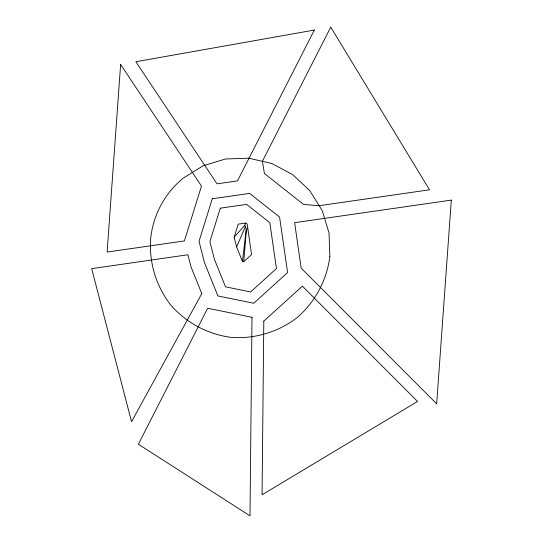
<?xml version="1.0" encoding="UTF-8"?>
<svg xmlns="http://www.w3.org/2000/svg" width="543" height="543" viewBox="0 0 543 543"><rect width="100%" height="100%" fill="white"/><g stroke="black" fill="none" stroke-linecap="round" stroke-linejoin="round"><path stroke-width="0.81" d="M243.726 261.692L251.572 254.572L247.18 224.116L245.823 223.037L238.201 224.137L234.135 237.196L236.605 246.909L242.463 261.434L243.726 261.692L246.447 229.465L247.778 228.257M242.463 261.434L246.23 229.424L244.818 225.304L245.504 223.078M236.605 246.909L245.239 226.954M234.135 237.196L244.818 225.304M251.993 317.295L250.004 515.85L138.384 444.242L207.677 308.22L251.993 317.295M263.803 321.151L262.065 494.788L417.56 401.453L302.39 286.154L263.803 321.151M120.627 64.441L107.107 252.067L184.396 240.929L201.467 186.093L120.627 64.441M451.321 200.102L436.66 403.809L301.182 268.174L294.625 222.684L451.321 200.102M329.845 256.534C326.859 280.107 315.34 301.725 297.435 317.343C278.654 331.902 255.224 339.042 231.515 337.427C207.942 334.44 186.324 322.922 170.706 305.01C156.14 286.236 149.006 262.805 150.621 239.096A90.036 90.036 0 0 1 183.032 178.28L202.98 165.846L225.46 158.997L248.952 158.203L271.846 163.511L292.589 174.568L309.761 190.613L322.196 210.555L329.044 233.042L329.845 256.534M212.272 198.765L199.03 241.309L204.419 262.479L217.913 295.935L253.73 303.265L287.58 272.566L279.584 217.091L249.604 193.389L212.272 198.765M220.295 208.179L209.897 241.594L214.383 259.215L225.515 286.819L250.635 291.958L276.435 268.554L269.83 222.705L246.644 204.378L220.295 208.179M314.329 30.062L237.474 180.9L217.024 183.846L135.879 61.732L314.329 30.062M330.741 27.15L262.384 161.319L264.427 173.516L303.564 204.453L319.175 205.709L429.513 189.806L330.741 27.15M201.786 293.614L131.555 421.694L91.679 268.636L187.919 254.769L191 266.871L201.786 293.614"/></g></svg>
